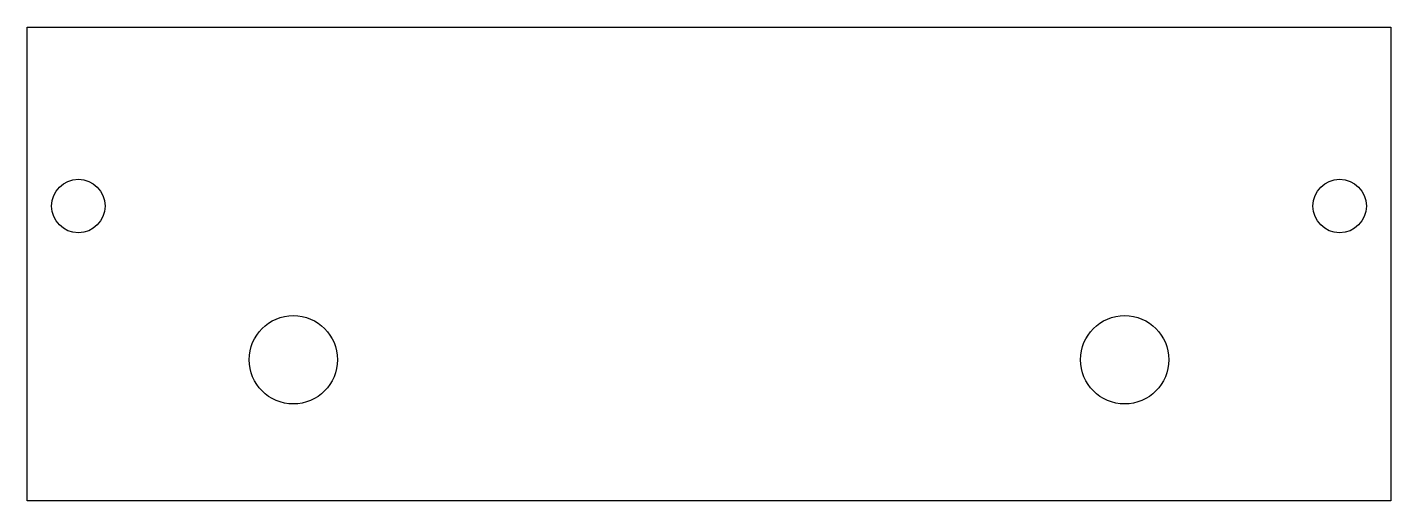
# Model space of a CAD drawing. Header units: inches. Extents: x -7.73 to -2.61, y -1.28 to 0.5.
import ezdxf

# ---------------------------------------------------------------- set-up
doc = ezdxf.new("R2010")
doc.units = ezdxf.units.IN
doc.layers.get('0').update_dxf_attribs({"linetype": 'CONTINUOUS'})

msp = doc.modelspace()

# ---------------------------------------------------------------- linework, layer by layer
msp.add_lwpolyline([(-7.7334, -1.28), (-7.7334, 0.5), (-2.6084, 0.5), (-2.6084, -1.28)], close=True)
for centre, radius in [((-7.5414, -0.1721), 0.1005), ((-2.8004, -0.1721), 0.1005), ((-6.7334, -0.75), 0.166), ((-3.6084, -0.75), 0.166)]:
    msp.add_circle(centre, radius)

doc.saveas('drawing.dxf')
